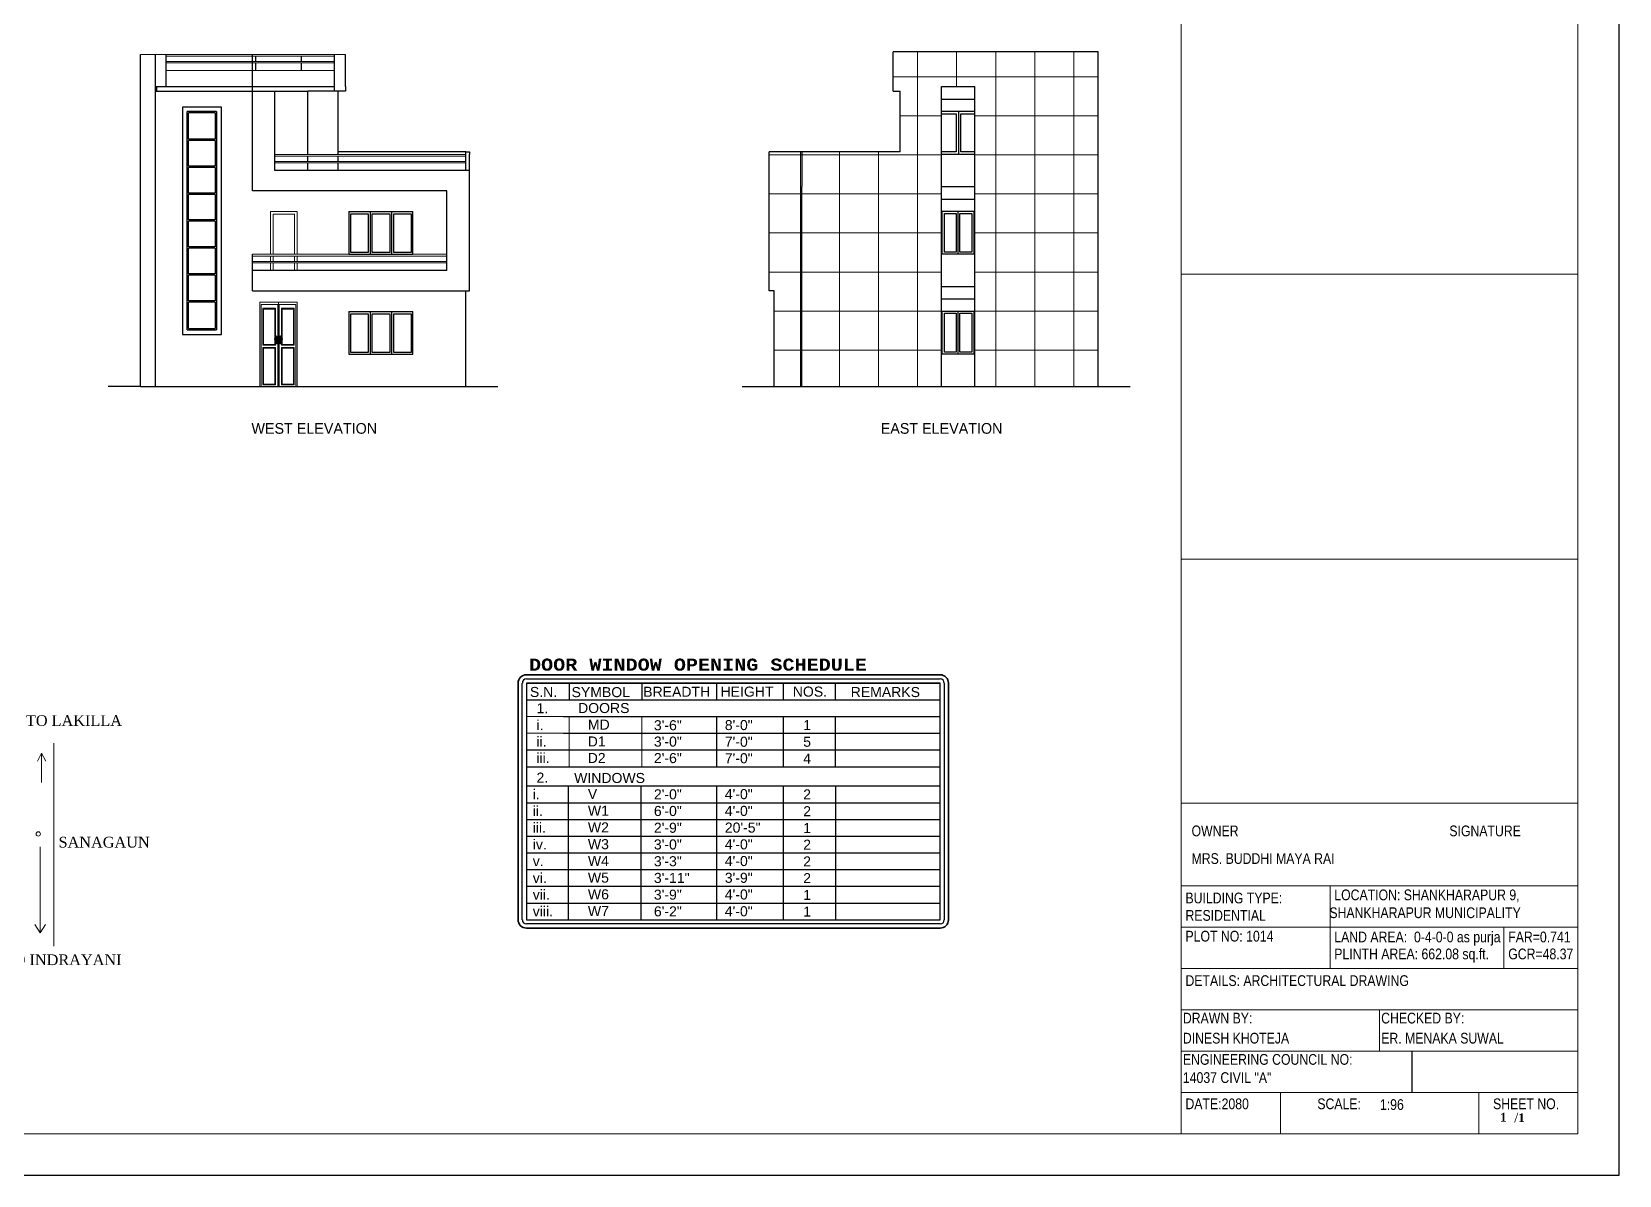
# Model space of a CAD drawing. Header units: inches. Extents: x 10143 to 20474, y -150 to 2442.
# Drawn here: x 18694 to 20474, y -150 to 1131 of the extents above; entities that cross this region are included whole.
import ezdxf
from ezdxf.enums import TextEntityAlignment as Align

# ---------------------------------------------------------------- set-up
doc = ezdxf.new("R2010")
doc.units = ezdxf.units.IN
doc.header["$LTSCALE"] = 0.5
doc.header["$MEASUREMENT"] = 0
doc.layers.add('A-Wall', color=7, linetype='Continuous')
for name, color, linetype, lineweight in [('A_hatch', 253, 'Continuous', 5), ('BOUNDARY', 210, 'Continuous', 35), ('DW TEXT', 92, 'Continuous', 15), ('ELE1', 3, 'Continuous', 9), ('ELEVATION', 85, 'Continuous', 9), ('furnitures', 45, 'Continuous', 9), ('TEXT', 220, 'Continuous', 9), ('Text 0.200', 122, 'Continuous', 20), ('Toilet', 7, 'Continuous', 25), ('win door light', 30, 'Continuous', 18)]:
    doc.layers.add(name, color=color, linetype=linetype, lineweight=lineweight)
doc.styles.add('arial', font='arial.ttf')
doc.styles.add('CEN', font='GOTHIC.TTF')
doc.styles.add('COURIER', font='courbd.ttf')
doc.styles.add('ordinary', font='ARIALN.TTF')
doc.styles.get("Standard").update_dxf_attribs({"font": 'arial.ttf'})
pattern_1 = [(90, (-7131.56, -231.916), (-43.75, 0), []), (180, (-7131.56, -231.916), (-4e-15, -43.75), [])]

msp = doc.modelspace()

# ---------------------------------------------------------------- hatches: boundary and pattern name
at = {"layer": 'A_hatch', "ltscale": 5}
h = msp.add_hatch(dxfattribs=at)
h.set_pattern_fill('ANSI37', color=11, scale=350, angle=45)
h.set_pattern_definition(pattern_1)
h.paths.add_polyline_path([(19751.4, 845.7), (19751.4, 733.7), (19889.6, 733.7), (19889.6, 845.7), (19889.6, 957.7), (19889.6, 1069.7), (19889.6, 1108.7), (19659.9, 1108.7), (19659.9, 1064.7), (19667.8, 1064.7), (19667.8, 996.7), (19557.5, 996.7), (19557.5, 957.7), (19557.5, 845.7), (19557.5, 733.7), (19713.9, 733.7), (19713.9, 845.7), (19713.9, 957.7), (19713.9, 1069.7), (19751.4, 1069.7), (19751.4, 957.7)])
h = msp.add_hatch(dxfattribs=at)
h.set_pattern_fill('ANSI37', color=11, scale=350, angle=45)
h.set_pattern_definition(pattern_1)
h.paths.add_polyline_path([(19520.8, 840.7), (19526.4, 840.7), (19526.4, 733.7), (19557.5, 733.7), (19557.5, 845.7), (19557.5, 957.7), (19557.5, 996.7), (19520.8, 996.7), (19520.8, 957.7)])

# ---------------------------------------------------------------- linework, layer by layer
at = {"color": 5}
for p, q in [((19713.9, 1042), (19751.4, 1042)), ((19733, 1042), (19733, 993.7)), ((19049.5, 929.7), (19121.5, 929.7)), ((19049.5, 929.7), (19049.5, 881.7)), ((19073.5, 929.7), (19073.5, 881.7)), ((19097.5, 929.7), (19097.5, 881.7)), ((19121.5, 881.7), (19121.5, 929.7)), ((19714.9, 930), (19750.4, 930)), ((19732.3, 930), (19732.3, 881.7)), ((19049.5, 881.7), (19121.5, 881.7)), ((19049.5, 817.7), (19121.5, 817.7)), ((19049.5, 817.7), (19049.5, 769.7)), ((19073.5, 817.7), (19073.5, 769.7)), ((19097.5, 817.7), (19097.5, 769.7)), ((19121.5, 769.7), (19121.5, 817.7)), ((19714.9, 818), (19750.4, 818)), ((19732.3, 818), (19732.3, 769.7)), ((19049.5, 769.7), (19121.5, 769.7))]:
    msp.add_line(p, q, dxfattribs=at)
for p, q in [((19244.1, 135.9), (19244.1, 401.2)), ((19248.8, 405.8), (19712.4, 405.8)), ((19712.4, 401.2), (19248.8, 401.2)), ((19248.8, 401.2), (19248.8, 135.9)), ((19248.8, 401.2), (19712.4, 401.2)), ((19248.8, 401.2), (19248.8, 135.9)), ((19296.5, 401.2), (19296.5, 382.2)), ((19378, 401.2), (19378, 382.4)), ((19461.7, 401.2), (19461.7, 382.4)), ((19536.7, 382.4), (19536.7, 401.2)), ((19595.3, 382.4), (19595.3, 401.2)), ((19712.4, 135.9), (19712.4, 401.2)), ((19712.4, 304.6), (19712.4, 401.2)), ((19717.1, 401.2), (19717.1, 135.9)), ((19248.8, 382.4), (19712.4, 382.4)), ((19290.4, 363.7), (19712.4, 363.7)), ((19461.7, 363.7), (19461.7, 307.4)), ((19536.7, 307.4), (19536.7, 363.7)), ((19595.3, 307.4), (19595.3, 363.7)), ((19290.4, 344.9), (19712.4, 344.9)), ((19248.8, 326.2), (19712.4, 326.2)), ((19248.8, 307.4), (19712.4, 307.4)), ((19248.8, 285.9), (19712.4, 285.9)), ((19248.8, 285.9), (19712.4, 285.9)), ((19295.9, 135.9), (19295.9, 285.9)), ((19377.3, 135.9), (19377.3, 285.9)), ((19462.1, 135.9), (19462.1, 285.9)), ((19536.7, 135.9), (19536.7, 285.9)), ((19595.6, 135.9), (19595.6, 285.9)), ((19248.8, 267.1), (19712.4, 267.1)), ((19248.8, 248.4), (19712.4, 248.4)), ((19248.8, 229.6), (19712.4, 229.6)), ((19248.8, 210.9), (19712.4, 210.9)), ((19248.8, 192.1), (19712.4, 192.1)), ((19248.8, 173.4), (19712.4, 173.4)), ((19248.8, 154.6), (19712.4, 154.6)), ((19248.8, 135.9), (19712.4, 135.9)), ((19248.8, 135.9), (19712.4, 135.9)), ((19248.8, 135.9), (19712.4, 135.9)), ((19248.8, 135.9), (19712.4, 135.9)), ((19248.8, 135.9), (19712.4, 135.9)), ((19712.4, 131.2), (19248.8, 131.2))]:
    msp.add_line(p, q)
for points in [[(19713.9, 1039.1), (19730.6, 1039.1), (19730.6, 996.5), (19713.9, 996.5)], [(19751.4, 996.5), (19735.8, 996.5), (19735.8, 1039.1), (19751.4, 1039.1)], [(19730.6, 993.7), (19713.9, 993.7)], [(19751.4, 993.7), (19713.9, 993.7)], [(19730.3, 881.7), (19714.9, 881.7), (19714.9, 930)], [(19750.4, 930), (19750.4, 881.7), (19714.9, 881.7)], [(19730.3, 769.7), (19714.9, 769.7), (19714.9, 818)], [(19750.4, 818), (19750.4, 769.7), (19714.9, 769.7)]]:
    msp.add_lwpolyline(points, dxfattribs=at)
for points in [[(19051.9, 927.2), (19071.4, 927.2), (19071.4, 883.8), (19051.9, 883.8)], [(19075.9, 927.2), (19095.4, 927.2), (19095.4, 883.8), (19075.9, 883.8)], [(19099.9, 927.2), (19119.4, 927.2), (19119.4, 883.8), (19099.9, 883.8)], [(19730.3, 884.1), (19717.2, 884.1), (19717.2, 927.6), (19730.3, 927.6)], [(19734.7, 884.1), (19734.7, 927.6), (19748, 927.6), (19748, 884.1)], [(19051.9, 815.2), (19071.4, 815.2), (19071.4, 771.8), (19051.9, 771.8)], [(19075.9, 815.2), (19095.4, 815.2), (19095.4, 771.8), (19075.9, 771.8)], [(19099.9, 815.2), (19119.4, 815.2), (19119.4, 771.8), (19099.9, 771.8)], [(19730.3, 772.1), (19717.2, 772.1), (19717.2, 815.6), (19730.3, 815.6)], [(19734.7, 772.1), (19734.7, 815.6), (19748, 815.6), (19748, 772.1)]]:
    msp.add_lwpolyline(points, close=True, dxfattribs=at)
for centre, start, end in [((19248.8, 401.2), 90, 180), ((19712.4, 401.2), 0, 90), ((19248.8, 135.9), 180, 270), ((19712.4, 135.9), 270, 0)]:
    msp.add_arc(centre, 4.69, start, end)
at = {"layer": 'A-Wall', "ltscale": 50}
msp.add_line((20241.4, -11.5), (20241.4, -57.8), dxfattribs=at)
at = {"layer": 'A_hatch', "color": 11, "ltscale": 5}
for p, q in [((18816, 1105.7), (19045.7, 1105.7)), ((18845, 1103.7), (19033.7, 1103.7)), ((18845, 1097.7), (19033.7, 1097.7)), ((18845, 1096.2), (19033.7, 1096.2)), ((19033.7, 1087.7), (18845, 1087.7)), ((18966.7, 993.7), (19180.8, 993.7)), ((18966.7, 991.7), (19180.8, 991.7)), ((18966.7, 985.7), (19180.8, 985.7)), ((18966.7, 984.2), (19180.8, 984.2)), ((18941.7, 881.7), (19159.6, 881.7)), ((18941.7, 879.7), (19159.6, 879.7)), ((18941.7, 873.7), (19159.6, 873.7)), ((18941.7, 872.2), (19159.6, 872.2))]:
    msp.add_line(p, q, dxfattribs=at)
at = {"layer": 'BOUNDARY'}
for p, q in [((19248.8, 410.5), (19712.4, 410.5)), ((19239.4, 135.9), (19239.4, 401.2)), ((19721.8, 401.2), (19721.8, 135.9)), ((19712.4, 126.5), (19248.8, 126.5))]:
    msp.add_line(p, q, dxfattribs=at)
for centre, start, end in [((19248.8, 401.2), 90, 180), ((19712.4, 401.2), 0, 90), ((19248.8, 135.9), 179.9982, 270), ((19712.4, 135.9), 270, 0.0018)]:
    msp.add_arc(centre, 9.37, start, end, dxfattribs=at)
at = {"layer": 'Defpoints'}
msp.add_lwpolyline([(20473.8, 2097.5), (17296.2, 2097.5), (17296.2, -150.4), (20473.8, -150.4)], close=True, dxfattribs=at)
at = {"layer": 'ELE1'}
for p, q in [((19982.8, -104.1), (19982.8, 2051.2)), ((20427.4, 859.6), (19982.8, 859.6)), ((20427.4, 539.9), (19982.8, 539.9))]:
    msp.add_line(p, q, dxfattribs=at)
msp.add_lwpolyline([(17342.5, 2051.2), (20427.4, 2051.2), (20427.4, -104.1), (17342.5, -104.1)], close=True, dxfattribs=at)
at = {"layer": 'ELEVATION'}
for p, q in [((18705.1, 322.6), (18700.5, 313.8)), ((18705.1, 289.8), (18705.1, 322.6)), ((18705.1, 322.6), (18709.8, 313.8)), ((18719, 333.8), (18719, 106.4)), ((18703.6, 217.8), (18703.6, 121.4)), ((18703.6, 121.4), (18697.7, 130.6)), ((18703.6, 121.4), (18709.5, 130.6))]:
    msp.add_line(p, q, dxfattribs=at)
msp.add_circle((18701.5, 232.1), 2.47, dxfattribs=at)
at = {"layer": 'furnitures'}
for p, q in [((18949.7, 828.2), (18991.7, 828.2)), ((18949.7, 828.2), (18991.7, 828.2)), ((18949.7, 733.7), (18949.7, 828.2)), ((18949.7, 828.2), (18991.7, 828.2)), ((18951.4, 733.7), (18951.4, 825.4)), ((18969.9, 825.4), (18951.4, 825.4)), ((18953.2, 821.2), (18953.2, 779.8)), ((18953.3, 821.2), (18967.5, 821.2)), ((18954.1, 820.3), (18954.1, 780.7)), ((18954.2, 820.3), (18966.7, 820.3)), ((18966.6, 820.3), (18966.6, 787.1)), ((18967.5, 821.2), (18967.5, 787.2)), ((18969.9, 825.4), (18969.9, 733.7)), ((18970.7, 828.2), (18970.7, 733.7)), ((18971.5, 825.4), (18971.5, 733.7)), ((18971.5, 825.4), (18990.1, 825.4)), ((18974, 821.2), (18974, 787.2)), ((18974, 821.2), (18988.2, 821.2)), ((18974.9, 820.3), (18974.9, 787.1)), ((18974.9, 820.3), (18987.4, 820.3)), ((18987.4, 820.3), (18987.4, 780.7)), ((18988.2, 821.2), (18988.2, 779.8)), ((18990.1, 733.7), (18990.1, 825.4)), ((18991.7, 733.7), (18991.7, 828.2)), ((18966.3, 787), (18966.3, 786.9)), ((18966.4, 787), (18966.3, 787)), ((18966.3, 786.9), (18966.3, 786.9)), ((18966.3, 786.9), (18966.3, 786.9)), ((18966.3, 786.9), (18966.3, 786.9)), ((18966.3, 786.9), (18966.3, 786.9)), ((18966.3, 786.8), (18966.3, 786.9)), ((18966.3, 786.9), (18966.3, 786.8)), ((18966.3, 786.8), (18966.3, 786.9)), ((18966.3, 786.9), (18966.3, 786.9)), ((18966.3, 786.8), (18966.3, 786.9)), ((18966.3, 786.8), (18966.3, 786.8)), ((18966.3, 786.8), (18966.3, 786.8)), ((18966.3, 786.8), (18966.3, 786.8)), ((18966.3, 786.8), (18966.3, 786.7)), ((18966.3, 786.8), (18966.3, 786.8)), ((18966.3, 786.8), (18966.3, 786.8)), ((18966.3, 786.8), (18966.3, 786.8)), ((18966.3, 786.7), (18966.3, 786.8)), ((18966.3, 786.7), (18966.3, 786.7)), ((18966.3, 786.7), (18966.3, 786.6)), ((18966.3, 786.6), (18966.3, 786.7)), ((18966.3, 786.6), (18966.3, 786.5)), ((18966.3, 786.6), (18966.3, 786.5)), ((18966.3, 786.6), (18966.4, 786.6)), ((18966.3, 786.5), (18966.3, 786.5)), ((18966.3, 786.5), (18966.3, 786.4)), ((18966.3, 786.5), (18966.4, 786.5)), ((18966.3, 786.4), (18966.3, 786.5)), ((18966.3, 786.4), (18966.3, 786.4)), ((18966.3, 786.4), (18966.3, 786.4)), ((18966.3, 786.4), (18966.3, 786.4)), ((18966.3, 786.3), (18966.3, 786.4)), ((18966.3, 786.3), (18966.3, 786.4)), ((18966.3, 786.3), (18966.4, 786.2)), ((18966.3, 786.3), (18966.3, 786.2)), ((18966.3, 786.2), (18966.3, 786.3)), ((18966.3, 786.3), (18966.3, 786.3)), ((18966.4, 786.2), (18966.3, 786.2)), ((18966.4, 787), (18966.6, 787.2)), ((18966.4, 786.6), (18966.4, 786.5)), ((18966.6, 786.5), (18966.4, 786.5)), ((18966.4, 786.5), (18966.4, 786.4)), ((18966.6, 786.4), (18966.4, 786.4)), ((18966.6, 786.2), (18966.4, 786.2)), ((18966.4, 786.2), (18966.4, 786.2)), ((18966.4, 786.2), (18966.4, 786.2)), ((18966.6, 786.2), (18966.4, 786.2)), ((18966.4, 786.2), (18966.4, 786.2)), ((18966.9, 787.2), (18966.6, 787.2)), ((18966.6, 786.4), (18966.6, 786.5)), ((18966.9, 786.3), (18966.6, 786.2)), ((18966.6, 786.2), (18966.6, 786.2)), ((18966.6, 786.2), (18966.6, 780.7)), ((18967.4, 787.2), (18966.9, 787.2)), ((18967.4, 786.5), (18966.9, 786.3)), ((18966.9, 786.3), (18966.9, 786.3)), ((18967.5, 787.2), (18967.4, 787.2)), ((18967.5, 786.5), (18967.4, 786.5)), ((18968, 787.3), (18967.5, 787.2)), ((18967.5, 787.2), (18967.5, 787.2)), ((18968, 786.7), (18967.5, 786.5)), ((18967.5, 786.5), (18967.5, 786.5)), ((18967.5, 786.5), (18967.5, 779.8)), ((18968, 789.5), (18968.1, 789.8)), ((18968, 789.5), (18968, 787.3)), ((18968, 787.3), (18968, 787.2)), ((18968.1, 787.3), (18968, 787.3)), ((18968, 787.3), (18968, 787.3)), ((18968, 787.1), (18968, 787.1)), ((18968, 786.7), (18968, 786.7)), ((18968, 786.7), (18968, 782)), ((18968.1, 786.7), (18968, 786.7)), ((18968, 786.7), (18968, 786.7)), ((18968.1, 789.8), (18968.2, 790.1)), ((18968.1, 787.3), (18968.2, 787.3)), ((18968.2, 786.7), (18968.1, 786.7)), ((18968.2, 790.1), (18968.4, 790.2)), ((18968.2, 787.3), (18968.3, 787.3)), ((18968.2, 787.3), (18968.2, 787.3)), ((18968.3, 786.7), (18968.2, 786.7)), ((18968.2, 786.7), (18968.2, 786.7)), ((18968.3, 787.3), (18968.4, 787.3)), ((18968.4, 786.7), (18968.3, 786.7)), ((18968.3, 784.9), (18968.4, 785)), ((18968.3, 784.8), (18968.3, 784.9)), ((18968.3, 784.6), (18968.3, 784.8)), ((18968.3, 784.6), (18968.3, 784.6)), ((18968.4, 784.6), (18968.3, 784.6)), ((18968.3, 783.8), (18968.3, 783.9)), ((18968.3, 783.9), (18968.4, 783.9)), ((18968.3, 783.8), (18968.3, 783.8)), ((18968.3, 783.7), (18968.3, 783.8)), ((18968.3, 783.7), (18968.3, 783.5)), ((18968.3, 783.7), (18968.3, 783.7)), ((18968.3, 783.5), (18968.3, 783.4)), ((18968.3, 783.4), (18968.4, 783.4)), ((18968.4, 790.2), (18968.5, 790.2)), ((18968.4, 789.7), (18968.5, 789.7)), ((18968.4, 789.6), (18968.4, 789.7)), ((18968.4, 789.7), (18968.4, 789.6)), ((18968.5, 789.7), (18968.4, 789.7)), ((18968.4, 789.5), (18968.4, 789.6)), ((18968.4, 789.6), (18968.4, 789.5)), ((18968.4, 789.4), (18968.4, 789.5)), ((18968.4, 789.5), (18968.4, 789.4)), ((18968.4, 789.4), (18968.4, 789.4)), ((18968.5, 789.4), (18968.4, 789.4)), ((18968.4, 789.4), (18968.5, 789.4)), ((18968.4, 789.4), (18968.4, 789.4)), ((18968.4, 787.3), (18968.4, 787.2)), ((18968.4, 787.3), (18968.4, 787.3)), ((18968.4, 787.2), (18968.5, 787.2)), ((18968.4, 787.2), (18968.5, 787.2)), ((18968.4, 787.1), (18968.4, 787.1)), ((18968.4, 787.1), (18968.4, 787.1)), ((18968.4, 787), (18968.4, 787.1)), ((18968.4, 786.9), (18968.4, 787)), ((18968.4, 787), (18968.4, 787)), ((18968.4, 786.8), (18968.4, 786.9)), ((18968.4, 786.9), (18968.4, 786.9)), ((18968.4, 786.8), (18968.4, 786.8)), ((18968.5, 786.8), (18968.4, 786.8)), ((18968.4, 786.7), (18968.4, 786.7)), ((18968.4, 786.7), (18968.4, 786.7)), ((18968.5, 786.7), (18968.4, 786.7)), ((18968.4, 785), (18968.5, 785)), ((18968.4, 784.5), (18968.4, 784.6)), ((18968.4, 784.4), (18968.4, 784.5)), ((18968.4, 784.5), (18968.4, 784.5)), ((18968.4, 784.5), (18968.4, 784.5)), ((18968.4, 784.5), (18968.4, 784.5)), ((18968.4, 784.5), (18968.4, 784.5)), ((18968.4, 784.5), (18968.4, 784.5)), ((18968.4, 784.3), (18968.4, 784.4)), ((18968.4, 784.2), (18968.4, 784.3)), ((18968.4, 784.1), (18968.4, 784.2)), ((18968.4, 784.1), (18968.4, 784.1)), ((18968.4, 784), (18968.4, 784.1)), ((18968.4, 783.9), (18968.4, 784)), ((18968.4, 783.4), (18968.5, 783.4)), ((18968.5, 790.2), (18968.7, 790.1)), ((18968.5, 789.7), (18968.5, 789.6)), ((18968.5, 789.6), (18968.5, 789.7)), ((18968.5, 789.6), (18968.5, 789.5)), ((18968.5, 789.5), (18968.5, 789.6)), ((18968.5, 789.5), (18968.5, 789.4)), ((18968.5, 789.4), (18968.5, 789.5)), ((18968.5, 789.4), (18968.5, 789.4)), ((18968.5, 789.4), (18968.5, 789.4)), ((18968.5, 787.2), (18968.5, 787.2)), ((18968.5, 787.2), (18968.5, 787.2)), ((18968.6, 787.2), (18968.5, 787.2)), ((18968.5, 787.2), (18968.6, 787.2)), ((18968.5, 787.2), (18968.5, 787.2)), ((18968.5, 787.2), (18968.5, 787.2)), ((18968.5, 786.8), (18968.5, 786.8)), ((18968.5, 786.8), (18968.5, 786.8)), ((18968.5, 786.7), (18968.6, 786.8)), ((18968.6, 786.8), (18968.5, 786.8)), ((18968.5, 786.7), (18968.5, 786.7)), ((18968.5, 786.7), (18968.5, 786.7)), ((18968.5, 785), (18968.6, 784.9)), ((18968.5, 784.5), (18968.6, 784.6)), ((18968.5, 784.5), (18968.5, 784.5)), ((18968.5, 784.5), (18968.5, 784.5)), ((18968.5, 784.5), (18968.5, 784.5)), ((18968.5, 784.4), (18968.5, 784.5)), ((18968.5, 784.5), (18968.5, 784.5)), ((18968.5, 784.5), (18968.5, 784.5)), ((18968.5, 784.3), (18968.5, 784.4)), ((18968.5, 784.2), (18968.5, 784.3)), ((18968.5, 784.1), (18968.5, 784.2)), ((18968.5, 784), (18968.5, 784.1)), ((18968.5, 784.1), (18968.5, 784.1)), ((18968.5, 783.9), (18968.5, 784)), ((18968.6, 783.9), (18968.5, 783.9)), ((18968.5, 783.4), (18968.6, 783.4)), ((18968.6, 787.2), (18968.6, 787.2)), ((18968.6, 787.2), (18968.6, 787.2)), ((18968.6, 787.1), (18968.6, 787.2)), ((18968.6, 787.2), (18968.6, 787.2)), ((18968.6, 787), (18968.6, 787.1)), ((18968.6, 787.1), (18968.6, 787.1)), ((18968.6, 787.1), (18968.6, 787)), ((18968.6, 787.1), (18968.6, 787.1)), ((18968.6, 786.9), (18968.6, 787)), ((18968.6, 787), (18968.6, 786.9)), ((18968.6, 787), (18968.6, 787)), ((18968.6, 786.9), (18968.6, 786.9)), ((18968.6, 786.9), (18968.6, 786.9)), ((18968.6, 786.9), (18968.6, 786.8)), ((18968.6, 786.8), (18968.6, 786.9)), ((18968.6, 786.8), (18968.6, 786.8)), ((18968.6, 786.8), (18968.6, 786.8)), ((18968.6, 786.8), (18968.6, 786.8)), ((18968.6, 784.9), (18968.6, 784.8)), ((18968.6, 784.8), (18968.6, 784.6)), ((18968.6, 784.6), (18968.6, 784.6)), ((18968.6, 784.6), (18968.6, 784.6)), ((18968.6, 783.8), (18968.6, 783.9)), ((18968.6, 783.7), (18968.6, 783.8)), ((18968.6, 783.8), (18968.6, 783.8)), ((18968.6, 783.7), (18968.6, 783.7)), ((18968.6, 783.5), (18968.6, 783.7)), ((18968.6, 783.4), (18968.6, 783.5)), ((18968.7, 790.1), (18968.8, 789.8)), ((18968.8, 789.8), (18968.9, 789.5)), ((18968.9, 782), (18968.9, 789.5)), ((18972.7, 790.1), (18972.6, 789.8)), ((18972.6, 789.8), (18972.6, 789.5)), ((18972.6, 782), (18972.6, 789.5)), ((18972.9, 790.2), (18972.7, 790.1)), ((18972.8, 787.1), (18972.9, 787.2)), ((18972.8, 787), (18972.8, 787.1)), ((18972.8, 787.1), (18972.8, 787.1)), ((18972.9, 787.1), (18972.8, 787)), ((18972.8, 786.9), (18972.8, 787)), ((18972.8, 787), (18972.8, 786.9)), ((18972.8, 787), (18972.8, 787)), ((18972.8, 786.9), (18972.8, 786.9)), ((18972.8, 786.9), (18972.8, 786.9)), ((18972.9, 786.8), (18972.8, 786.9)), ((18972.8, 783.7), (18972.9, 783.8)), ((18972.8, 783.7), (18972.8, 783.7)), ((18972.8, 783.5), (18972.8, 783.7)), ((18972.9, 783.4), (18972.8, 783.5)), ((18973.1, 790.2), (18972.9, 790.2)), ((18973, 789.7), (18972.9, 789.6)), ((18972.9, 789.6), (18973, 789.7)), ((18972.9, 789.6), (18972.9, 789.5)), ((18972.9, 789.5), (18972.9, 789.6)), ((18972.9, 789.5), (18972.9, 789.4)), ((18972.9, 789.4), (18972.9, 789.5)), ((18972.9, 789.4), (18973, 789.4)), ((18973, 789.4), (18972.9, 789.4)), ((18972.9, 787.2), (18973, 787.2)), ((18972.9, 787.2), (18972.9, 787.2)), ((18972.9, 787.2), (18972.9, 787.2)), ((18972.9, 787.2), (18972.9, 787.2)), ((18972.9, 787.2), (18972.9, 787.2)), ((18973, 787.2), (18972.9, 787.2)), ((18972.9, 787.2), (18972.9, 787.2)), ((18972.9, 787.1), (18972.9, 787.1)), ((18972.9, 786.9), (18972.9, 786.8)), ((18972.9, 786.8), (18972.9, 786.8)), ((18972.9, 786.8), (18973, 786.8)), ((18972.9, 786.7), (18972.9, 786.8)), ((18972.9, 786.8), (18972.9, 786.8)), ((18972.9, 786.8), (18972.9, 786.8)), ((18972.9, 786.8), (18972.9, 786.8)), ((18973, 786.7), (18972.9, 786.7)), ((18973, 785), (18972.9, 784.9)), ((18972.9, 784.9), (18972.9, 784.8)), ((18972.9, 784.8), (18972.9, 784.6)), ((18972.9, 784.5), (18972.9, 784.6)), ((18972.9, 784.6), (18972.9, 784.6)), ((18972.9, 784.6), (18972.9, 784.6)), ((18972.9, 784.5), (18972.9, 784.5)), ((18972.9, 784.5), (18972.9, 784.5)), ((18972.9, 784.5), (18972.9, 784.5)), ((18972.9, 784.4), (18972.9, 784.5)), ((18972.9, 784.5), (18972.9, 784.5)), ((18972.9, 784.5), (18972.9, 784.5)), ((18972.9, 784.3), (18972.9, 784.4)), ((18972.9, 784.2), (18972.9, 784.3)), ((18972.9, 784.1), (18972.9, 784.2)), ((18972.9, 784), (18972.9, 784.1)), ((18972.9, 784.1), (18972.9, 784.1)), ((18972.9, 783.9), (18972.9, 784)), ((18972.9, 783.9), (18972.9, 783.9)), ((18972.9, 783.8), (18972.9, 783.9)), ((18972.9, 783.8), (18972.9, 783.8)), ((18973, 783.4), (18972.9, 783.4)), ((18973, 789.7), (18973, 789.7)), ((18973.1, 789.6), (18973, 789.7)), ((18973, 789.7), (18973.1, 789.6)), ((18973, 789.7), (18973, 789.7)), ((18973.1, 789.4), (18973, 789.4)), ((18973, 789.4), (18973, 789.4)), ((18973, 789.4), (18973.1, 789.4)), ((18973, 789.4), (18973, 789.4)), ((18973, 787.3), (18973, 787.2)), ((18973.1, 787.3), (18973, 787.3)), ((18973, 787.2), (18973, 787.2)), ((18973, 787.2), (18973, 787.2)), ((18973, 787.2), (18973, 787.2)), ((18973, 787.2), (18973, 787.2)), ((18973.1, 787.1), (18973, 787.1)), ((18973, 786.8), (18973.1, 786.8)), ((18973, 786.8), (18973, 786.8)), ((18973, 786.8), (18973, 786.8)), ((18973, 786.7), (18973, 786.7)), ((18973, 786.7), (18973, 786.7)), ((18973, 786.7), (18973.1, 786.7)), ((18973, 786.7), (18973, 786.7)), ((18973.1, 784.9), (18973, 785)), ((18973, 785), (18973, 785)), ((18973.1, 783.4), (18973, 783.4)), ((18973, 783.4), (18973, 783.4)), ((18973.3, 790.1), (18973.1, 790.2)), ((18973.1, 789.5), (18973.1, 789.6)), ((18973.1, 789.6), (18973.1, 789.5)), ((18973.1, 789.5), (18973.1, 789.4)), ((18973.1, 789.4), (18973.1, 789.5)), ((18973.2, 787.3), (18973.1, 787.3)), ((18973.1, 787.1), (18973.1, 787.1)), ((18973.1, 787), (18973.1, 787.1)), ((18973.1, 786.9), (18973.1, 787)), ((18973.1, 787), (18973.1, 787)), ((18973.1, 786.8), (18973.1, 786.9)), ((18973.1, 786.9), (18973.1, 786.9)), ((18973.1, 786.7), (18973.2, 786.7)), ((18973.1, 784.8), (18973.1, 784.9)), ((18973.1, 784.6), (18973.1, 784.8)), ((18973.1, 784.5), (18973.1, 784.6)), ((18973.1, 784.6), (18973.1, 784.6)), ((18973.1, 784.6), (18973.1, 784.6)), ((18973.1, 784.4), (18973.1, 784.5)), ((18973.1, 784.5), (18973.1, 784.5)), ((18973.1, 784.5), (18973.1, 784.5)), ((18973.1, 784.5), (18973.1, 784.5)), ((18973.1, 784.5), (18973.1, 784.5)), ((18973.1, 784.5), (18973.1, 784.5)), ((18973.1, 784.3), (18973.1, 784.4)), ((18973.1, 784.2), (18973.1, 784.3)), ((18973.1, 784.1), (18973.1, 784.2)), ((18973.1, 784.1), (18973.1, 784.1)), ((18973.1, 784), (18973.1, 784.1)), ((18973.1, 783.9), (18973.1, 784)), ((18973.1, 783.8), (18973.1, 783.9)), ((18973.1, 783.9), (18973.1, 783.9)), ((18973.1, 783.8), (18973.1, 783.8)), ((18973.1, 783.7), (18973.1, 783.8)), ((18973.1, 783.7), (18973.2, 783.7)), ((18973.2, 783.5), (18973.1, 783.4)), ((18973.2, 787.3), (18973.2, 787.3)), ((18973.3, 787.3), (18973.2, 787.3)), ((18973.2, 786.7), (18973.2, 786.7)), ((18973.2, 786.7), (18973.3, 786.7)), ((18973.2, 783.7), (18973.2, 783.5)), ((18973.4, 789.8), (18973.3, 790.1)), ((18973.4, 787.3), (18973.3, 787.3)), ((18973.3, 786.7), (18973.4, 786.7)), ((18973.4, 789.5), (18973.4, 789.8)), ((18973.4, 789.5), (18973.4, 787.3)), ((18973.4, 787.3), (18973.4, 787.2)), ((18973.4, 787.3), (18973.4, 787.3)), ((18973.4, 787.3), (18973.4, 787.3)), ((18973.4, 787.3), (18974, 787.2)), ((18973.4, 787.1), (18973.4, 787.1)), ((18973.4, 786.7), (18973.4, 786.7)), ((18973.4, 786.7), (18973.4, 782)), ((18973.4, 786.7), (18974, 786.5)), ((18973.4, 786.7), (18973.4, 786.7)), ((18973.4, 786.7), (18973.4, 786.7)), ((18974, 787.2), (18974, 787.2)), ((18974, 787.2), (18974.6, 787.2)), ((18974, 787.2), (18974, 787.2)), ((18974, 786.5), (18974, 786.5)), ((18974, 786.5), (18974.6, 786.3)), ((18974, 786.5), (18974, 786.5)), ((18974, 786.5), (18974, 779.8)), ((18974.6, 787.2), (18974.8, 787.2)), ((18974.6, 786.3), (18974.6, 786.3)), ((18974.6, 786.3), (18974.8, 786.2)), ((18975.1, 787), (18974.8, 787.2)), ((18974.8, 786.4), (18974.8, 786.5)), ((18974.8, 786.5), (18975.1, 786.5)), ((18974.8, 786.4), (18975.1, 786.4)), ((18974.9, 786.2), (18974.8, 786.2)), ((18974.8, 786.2), (18975.1, 786.2)), ((18974.9, 786.2), (18975.1, 786.2)), ((18974.9, 786.2), (18974.9, 780.7)), ((18975.1, 787), (18975.2, 786.9)), ((18975.1, 787), (18975.1, 787)), ((18975.1, 786.6), (18975.1, 786.5)), ((18975.1, 786.6), (18975.1, 786.5)), ((18975.1, 786.6), (18975.1, 786.6)), ((18975.1, 786.5), (18975.1, 786.4)), ((18975.1, 786.5), (18975.1, 786.5)), ((18975.1, 786.3), (18975.1, 786.2)), ((18975.1, 786.3), (18975.1, 786.2)), ((18975.1, 786.2), (18975.2, 786.3)), ((18975.1, 786.2), (18975.1, 786.2)), ((18975.1, 786.2), (18975.1, 786.2)), ((18975.1, 786.2), (18975.1, 786.2)), ((18975.1, 786.2), (18975.1, 786.2)), ((18975.2, 786.9), (18975.2, 786.9)), ((18975.2, 786.9), (18975.2, 786.9)), ((18975.2, 786.9), (18975.2, 786.9)), ((18975.2, 786.9), (18975.2, 786.9)), ((18975.2, 786.8), (18975.2, 786.9)), ((18975.2, 786.9), (18975.2, 786.8)), ((18975.2, 786.8), (18975.2, 786.9)), ((18975.2, 786.9), (18975.2, 786.9)), ((18975.2, 786.8), (18975.2, 786.9)), ((18975.2, 786.8), (18975.2, 786.8)), ((18975.2, 786.8), (18975.2, 786.8)), ((18975.2, 786.8), (18975.2, 786.8)), ((18975.2, 786.8), (18975.2, 786.7)), ((18975.2, 786.8), (18975.2, 786.8)), ((18975.2, 786.8), (18975.2, 786.8)), ((18975.2, 786.8), (18975.2, 786.8)), ((18975.2, 786.7), (18975.2, 786.8)), ((18975.2, 786.7), (18975.2, 786.7)), ((18975.2, 786.7), (18975.2, 786.6)), ((18975.2, 786.6), (18975.2, 786.7)), ((18975.2, 786.6), (18975.2, 786.5)), ((18975.2, 786.5), (18975.2, 786.5)), ((18975.2, 786.5), (18975.2, 786.4)), ((18975.2, 786.4), (18975.2, 786.5)), ((18975.2, 786.4), (18975.2, 786.4)), ((18975.2, 786.4), (18975.2, 786.4)), ((18975.2, 786.4), (18975.2, 786.4)), ((18975.2, 786.3), (18975.2, 786.4)), ((18975.2, 786.3), (18975.2, 786.4)), ((18975.2, 786.3), (18975.2, 786.3)), ((18967.5, 779.8), (18953.2, 779.8)), ((18967.5, 777.3), (18953.2, 777.3)), ((18953.2, 735.3), (18953.2, 777.3)), ((18966.6, 780.7), (18954.1, 780.7)), ((18966.6, 776.4), (18954.1, 776.4)), ((18954.1, 736.2), (18954.1, 776.4)), ((18966.6, 776.4), (18966.6, 736.2)), ((18967.5, 777.3), (18967.5, 735.3)), ((18968, 782), (18968.1, 781.7)), ((18968.1, 781.7), (18968.2, 781.5)), ((18968.2, 781.5), (18968.4, 781.3)), ((18968.4, 782.2), (18968.5, 782.2)), ((18968.4, 782.1), (18968.4, 782.2)), ((18968.4, 782.2), (18968.4, 782.1)), ((18968.5, 782.2), (18968.4, 782.2)), ((18968.4, 782), (18968.4, 782.1)), ((18968.4, 782.1), (18968.4, 782)), ((18968.4, 781.9), (18968.4, 782)), ((18968.4, 782), (18968.4, 781.9)), ((18968.4, 781.9), (18968.4, 781.9)), ((18968.5, 781.9), (18968.4, 781.9)), ((18968.4, 781.9), (18968.5, 781.9)), ((18968.4, 781.9), (18968.4, 781.9)), ((18968.4, 781.3), (18968.5, 781.3)), ((18968.5, 782.2), (18968.5, 782.1)), ((18968.5, 782.1), (18968.5, 782.2)), ((18968.5, 782.1), (18968.5, 782)), ((18968.5, 782), (18968.5, 782.1)), ((18968.5, 782), (18968.5, 781.9)), ((18968.5, 781.9), (18968.5, 782)), ((18968.5, 781.9), (18968.5, 781.9)), ((18968.5, 781.9), (18968.5, 781.9)), ((18968.5, 781.3), (18968.7, 781.5)), ((18968.7, 781.5), (18968.8, 781.7)), ((18968.8, 781.7), (18968.9, 782)), ((18972.6, 781.7), (18972.6, 782)), ((18972.7, 781.5), (18972.6, 781.7)), ((18972.9, 781.3), (18972.7, 781.5)), ((18973, 782.2), (18972.9, 782.1)), ((18972.9, 782.1), (18973, 782.2)), ((18972.9, 782.1), (18972.9, 782)), ((18972.9, 782), (18972.9, 782.1)), ((18972.9, 782), (18972.9, 781.9)), ((18972.9, 781.9), (18972.9, 782)), ((18972.9, 781.9), (18973, 781.9)), ((18973, 781.9), (18972.9, 781.9)), ((18973.1, 781.3), (18972.9, 781.3)), ((18973, 782.2), (18973, 782.2)), ((18973.1, 782.1), (18973, 782.2)), ((18973, 782.2), (18973.1, 782.1)), ((18973, 782.2), (18973, 782.2)), ((18973.1, 781.9), (18973, 781.9)), ((18973, 781.9), (18973, 781.9)), ((18973, 781.9), (18973.1, 781.9)), ((18973, 781.9), (18973, 781.9)), ((18973.1, 782), (18973.1, 782.1)), ((18973.1, 782.1), (18973.1, 782)), ((18973.1, 782), (18973.1, 781.9)), ((18973.1, 781.9), (18973.1, 782)), ((18973.3, 781.5), (18973.1, 781.3)), ((18973.4, 781.7), (18973.3, 781.5)), ((18973.4, 782), (18973.4, 781.7)), ((18974, 779.8), (18988.2, 779.8)), ((18988.2, 779.8), (18974, 779.8)), ((18974, 777.3), (18974, 735.4)), ((18974, 777.3), (18988.2, 777.3)), ((18987.4, 780.7), (18974.9, 780.7)), ((18974.9, 776.4), (18974.9, 736.3)), ((18974.9, 776.4), (18987.4, 776.4)), ((18987.4, 736.3), (18987.4, 776.4)), ((18988.2, 735.4), (18988.2, 777.3)), ((18949.7, 733.7), (18949.7, 739.9)), ((18949.7, 733.7), (18991.7, 733.7)), ((18967.5, 735.3), (18953.2, 735.3)), ((18966.6, 736.2), (18954.1, 736.2)), ((18974, 735.4), (18988.2, 735.4)), ((18974.9, 736.3), (18987.4, 736.3))]:
    msp.add_line(p, q, dxfattribs=at)
at = {"layer": 'TEXT'}
for p, q in [((19248.8, 363.7), (19290.4, 363.7)), ((19296.5, 363.7), (19296.5, 307.4)), ((19378, 363.7), (19378, 307.4)), ((19248.8, 344.9), (19290.4, 344.9)), ((19248.8, 326.2), (19290.4, 326.2)), ((19982.8, 266.4), (20427.4, 266.4)), ((19982.8, 173.8), (20427.4, 173.8)), ((20149.6, 173.8), (20149.6, 81.2)), ((19982.8, 127.5), (20427.4, 127.5)), ((20344.5, 127.5), (20344.5, 81.1)), ((19982.8, 81.2), (20427.4, 81.2)), ((19982.8, 34.8), (20427.4, 34.8)), ((20205.1, 34.8), (20205.1, -11.5)), ((19982.8, -11.5), (20427.4, -11.5)), ((19982.8, -57.8), (20427.4, -57.8)), ((20093.9, -104.1), (20093.9, -57.8)), ((20316.3, -104.1), (20316.3, -57.8))]:
    msp.add_line(p, q, dxfattribs=at)
at = {"layer": 'Toilet'}
for p, q in [((18816, 1069.7), (18816, 1105.7)), ((18833, 1064.7), (18833, 1105.7)), ((18845, 1069.7), (18845, 1105.7)), ((18941.7, 1064.7), (18941.7, 1105.7)), ((18945.2, 1097.7), (18945.2, 1103.7)), ((18996.7, 1097.7), (18996.7, 1103.7)), ((19033.7, 1064.7), (19033.7, 1105.7)), ((19045.7, 1069.7), (19045.7, 1105.7)), ((19889.6, 1108.7), (19659.9, 1108.7)), ((19659.9, 1064.7), (19659.9, 1108.7)), ((19889.6, 1069.7), (19889.6, 1108.7)), ((18945.2, 1087.7), (18945.2, 1096.2)), ((18996.7, 1087.7), (18996.7, 1096.2)), ((18816, 957.7), (18816, 1069.7)), ((18833, 1069.7), (19003.7, 1069.7)), ((18834.5, 1064.7), (18834.5, 1069.7)), ((19003.7, 1069.7), (19033.7, 1069.7)), ((19045.7, 1069.7), (19045.7, 1064.7)), ((19713.9, 1069.7), (19751.4, 1069.7)), ((19713.9, 957.7), (19713.9, 1069.7)), ((19751.4, 957.7), (19751.4, 1069.7)), ((19889.6, 957.7), (19889.6, 1069.7)), ((18833, 1064.7), (19003.7, 1064.7)), ((18833, 957.7), (18833, 1064.7)), ((18941.7, 952.7), (18941.7, 1064.7)), ((18966.7, 975.7), (18966.7, 1064.7)), ((19003.7, 993.7), (19003.7, 1064.7)), ((19033.7, 1064.7), (19003.7, 1064.7)), ((19045.7, 1064.7), (19033.7, 1064.7)), ((19037.7, 993.7), (19037.7, 1064.7)), ((19659.9, 1064.7), (19667.8, 1064.7)), ((19667.8, 996.7), (19667.8, 1064.7)), ((19713.9, 1055.7), (19751.4, 1055.7)), ((18906.7, 1046.7), (18863, 1046.7)), ((18863, 1046.7), (18863, 791.7)), ((18901.2, 1041.7), (18868.5, 1041.7)), ((18868.5, 797.2), (18868.5, 1041.7)), ((18899.7, 1040.2), (18870, 1040.2)), ((18870, 1010.7), (18870, 1040.2)), ((18899.7, 1040.2), (18899.7, 1010.7)), ((18901.2, 1041.7), (18901.2, 797.2)), ((18906.7, 791.7), (18906.7, 1046.7)), ((18899.7, 1010.7), (18870, 1010.7)), ((18870, 980.6), (18870, 1009.2)), ((18899.7, 1009.2), (18870, 1009.2)), ((18899.7, 1009.2), (18899.7, 980.6)), ((19180.8, 996.7), (19037.7, 996.7)), ((19180.8, 993.7), (19180.8, 996.7)), ((19180.8, 996.7), (19184.8, 996.7)), ((19184.8, 996.7), (19184.8, 993.7)), ((19667.8, 996.7), (19520.8, 996.7)), ((19520.8, 957.7), (19520.8, 996.7)), ((19557.5, 996.7), (19557.5, 957.7)), ((18899.7, 980.6), (18870, 980.6)), ((18870, 950.4), (18870, 979.1)), ((18899.7, 979.1), (18870, 979.1)), ((18899.7, 979.1), (18899.7, 950.4)), ((19003.7, 985.7), (19003.7, 991.7)), ((19003.7, 975.7), (19003.7, 984.2)), ((19037.7, 985.7), (19037.7, 991.7)), ((19037.7, 975.7), (19037.7, 984.2)), ((19180.8, 975.7), (19180.8, 993.7)), ((19184.8, 975.7), (19184.8, 993.7)), ((19184.8, 975.7), (18966.7, 975.7)), ((19184.8, 840.7), (19184.8, 975.7)), ((18816, 845.7), (18816, 957.7)), ((18833, 845.7), (18833, 957.7)), ((18899.7, 950.4), (18870, 950.4)), ((18870, 920.2), (18870, 948.9)), ((18899.7, 948.9), (18870, 948.9)), ((18899.7, 948.9), (18899.7, 920.2)), ((19159.6, 952.7), (18941.7, 952.7)), ((19159.6, 863.7), (19159.6, 952.7)), ((19520.8, 840.7), (19520.8, 957.7)), ((19557.5, 845.7), (19557.5, 957.7)), ((19713.9, 957.7), (19751.4, 957.7)), ((19713.9, 845.7), (19713.9, 957.7)), ((19713.9, 943.7), (19751.4, 943.7)), ((19751.4, 845.7), (19751.4, 957.7)), ((19889.6, 845.7), (19889.6, 957.7)), ((18899.7, 920.2), (18870, 920.2)), ((18870, 890), (18870, 918.7)), ((18899.7, 918.7), (18870, 918.7)), ((18899.7, 918.7), (18899.7, 890)), ((18899.7, 890), (18870, 890)), ((18870, 859.8), (18870, 888.5)), ((18899.7, 888.5), (18870, 888.5)), ((18899.7, 888.5), (18899.7, 859.8)), ((18941.7, 840.7), (18941.7, 881.7)), ((18899.7, 859.8), (18870, 859.8)), ((18870, 829.6), (18870, 858.3)), ((18899.7, 858.3), (18870, 858.3)), ((18899.7, 858.3), (18899.7, 829.6)), ((19159.6, 863.7), (18941.7, 863.7)), ((18816, 733.7), (18816, 845.7)), ((18833, 733.7), (18833, 845.7)), ((18941.7, 840.7), (19184.8, 840.7)), ((19180.6, 733.7), (19180.6, 840.7)), ((19526.4, 840.7), (19520.8, 840.7)), ((19526.4, 733.7), (19526.4, 840.7)), ((19557.5, 733.7), (19557.5, 845.7)), ((19713.9, 845.7), (19751.4, 845.7)), ((19713.9, 733.7), (19713.9, 845.7)), ((19751.4, 733.7), (19751.4, 845.7)), ((19889.6, 733.7), (19889.6, 845.7)), ((18899.7, 829.6), (18870, 829.6)), ((18870, 798.7), (18870, 828.1)), ((18899.7, 828.1), (18870, 828.1)), ((18899.7, 828.1), (18899.7, 798.7)), ((19713.9, 831.7), (19751.4, 831.7)), ((18863, 791.7), (18906.7, 791.7)), ((18868.5, 797.2), (18901.2, 797.2)), ((18870, 798.7), (18899.7, 798.7)), ((18816, 733.7), (18780, 733.7)), ((18816, 733.7), (19180.6, 733.7)), ((19180.6, 733.7), (19216.6, 733.7)), ((19490.4, 733.7), (19526.4, 733.7)), ((19526.4, 733.7), (19889.6, 733.7)), ((19889.6, 733.7), (19925.6, 733.7))]:
    msp.add_line(p, q, dxfattribs=at)
at = {"layer": 'win door light'}
for points in [[(18961.7, 881.7), (18961.7, 929.7), (18991.7, 929.7), (18991.7, 881.7)], [(18964.7, 881.7), (18964.7, 926.7), (18988.7, 926.7), (18988.7, 881.7)], [(18961.7, 873.7), (18961.7, 879.7)], [(18961.7, 863.7), (18961.7, 872.2)], [(18964.7, 873.7), (18964.7, 879.7)], [(18964.7, 863.7), (18964.7, 872.2)], [(18988.7, 879.7), (18988.7, 873.7)], [(18988.7, 872.2), (18988.7, 863.7)], [(18991.7, 879.7), (18991.7, 873.7)], [(18991.7, 872.2), (18991.7, 863.7)]]:
    msp.add_lwpolyline(points, dxfattribs=at)

# ---------------------------------------------------------------- texts
at = {"style": 'COURIER'}
msp.add_text('DOOR WINDOW OPENING SCHEDULE', height=13.5, dxfattribs=at).set_placement((19251.6, 415.1))
at = {"insert": (20316.3, -66.9), "char_height": 6.5423, "width": 86.843, "attachment_point": 1}
msp.add_mtext('\\A1;{\\fTimes New Roman|b1|i0|c0|p18;\\H1.2367x;\\P\\pi29.76545;\\H0.80859x;    \\fBookman Old Style|b0|i0|c0|p18;\\H1.6907x;/\\fBookman Old Style|b1|i0|c0|p18;\\H0.86414x;1\\fArial|b1|i0|c0|p34;\\H1.2047x; \\H0.8998x;   }', dxfattribs=at)
at = {"layer": 'DW TEXT', "ltscale": 0.13, "style": 'CEN'}
for s, p in [('WEST ELEVATION', (19010.9, 686.6)), ('EAST ELEVATION', (19714.1, 686.6))]:
    msp.add_text(s, height=12, dxfattribs=at).set_placement(p, align=Align.MIDDLE_CENTER)
at = {"layer": 'TEXT'}
for s, height, style, p in [('S.N.', 11.25, 'arial', (19252.6, 385.6)), ('SYMBOL', 11.25, 'arial', (19299.3, 385.4)), ('BREADTH', 11.25, 'arial', (19379.6, 385.8)), ('HEIGHT', 11.25, 'arial', (19466.3, 386)), ('NOS.', 11.25, 'arial', (19547.3, 386)), ('REMARKS', 11.25, 'arial', (19612.2, 385.5)), ('1.', 11.25, 'arial', (19260, 367.4)), ('DOORS', 11.25, 'arial', (19306.6, 367.6)), ('i.', 11.25, 'arial', (19260, 348.4)), ('MD', 11.25, 'arial', (19317.6, 349)), ('3\'-6"', 11.25, 'arial', (19391.6, 348.3)), ('8\'-0"', 11.25, 'arial', (19471.1, 348.5)), ('1', 11.2, 'arial', (19559, 348.5)), ('ii.', 11.25, 'arial', (19259.9, 329.9)), ('D1', 11.25, 'arial', (19317.4, 330.1)), ('3\'-0"', 11.25, 'arial', (19391.6, 330)), ('7\'-0"', 11.25, 'arial', (19471.1, 329.8)), ('5', 11.2, 'arial', (19559, 329.8)), ('iii.', 11.25, 'arial', (19259.9, 311.7)), ('D2', 11.25, 'arial', (19317.4, 311.6)), ('2\'-6"', 11.25, 'arial', (19391.6, 311.5)), ('7\'-0"', 11.25, 'arial', (19471.1, 311.3)), ('4', 11.2, 'arial', (19559, 311)), ('2.', 11.25, 'arial', (19260, 289.6)), ('WINDOWS', 11.25, 'arial', (19302.2, 289.2)), ('i.', 11.25, 'arial', (19255.8, 271)), ('V', 11.2, 'arial', (19317.6, 271.3)), ('2\'-0"', 11.25, 'arial', (19391.6, 270.9)), ('4\'-0"', 11.25, 'arial', (19471.1, 271.1)), ('2', 11.2, 'arial', (19559, 270.8)), ('ii.', 11.25, 'arial', (19255.8, 252.2)), ('W1', 11.25, 'arial', (19317.6, 252.5)), ('6\'-0"', 11.25, 'arial', (19391.6, 252.2)), ('4\'-0"', 11.25, 'arial', (19471.1, 252.3)), ('2', 11.2, 'arial', (19559, 252)), ('iii.', 11.25, 'arial', (19255.8, 233.5)), ('W2', 11.25, 'arial', (19317.6, 233.8)), ('2\'-9"', 11.25, 'arial', (19391.6, 233.4)), ('20\'-5"', 11.25, 'arial', (19471.1, 233.6)), ('1', 11.2, 'arial', (19559, 233.2)), ('OWNER', 12, 'ordinary', (19994.3, 229.5)), ('SIGNATURE', 12, 'ordinary', (20283.3, 229.5)), ('iv.', 11.25, 'arial', (19255.8, 214.7)), ('W3', 11.25, 'arial', (19317.6, 215)), ('3\'-0"', 11.25, 'arial', (19391.6, 214.7)), ('4\'-0"', 11.25, 'arial', (19471.1, 214.8)), ('2', 11.2, 'arial', (19559, 214.5)), ('v.', 11.25, 'arial', (19255.8, 196)), ('W4', 11.25, 'arial', (19317.6, 196.3)), ('3\'-3"', 11.25, 'arial', (19391.6, 195.9)), ('4\'-0"', 11.25, 'arial', (19471.1, 196.1)), ('2', 11.2, 'arial', (19559, 195.7)), ('MRS. BUDDHI MAYA RAI', 12, 'ordinary', (19994.3, 198.5)), ('vi.', 11.25, 'arial', (19255.8, 177.2)), ('W5', 11.25, 'arial', (19317.6, 177.5)), ('3\'-11"', 11.25, 'arial', (19391.6, 177.2)), ('3\'-9"', 11.25, 'arial', (19471.1, 177.3)), ('2', 11.2, 'arial', (19559, 177)), ('vii.', 11.25, 'arial', (19255.8, 158.5)), ('W6', 11.25, 'arial', (19317.6, 158.8)), ('3\'-9"', 11.25, 'arial', (19391.6, 158.4)), ('4\'-0"', 11.25, 'arial', (19471.1, 158.6)), ('1', 11.2, 'arial', (19559, 158.2)), ('BUILDING TYPE:  ', 12, 'ordinary', (19987.5, 154.3)), ('LOCATION: SHANKHARAPUR 9,', 12, 'ordinary', (20154.3, 157.8)), ('viii.', 11.25, 'arial', (19255.8, 139.7)), ('W7', 11.25, 'arial', (19317.6, 140)), ('6\'-2"', 11.25, 'arial', (19391.6, 139.7)), ('4\'-0"', 11.25, 'arial', (19471.1, 139.8)), ('1', 11.2, 'arial', (19559, 139.5)), ('RESIDENTIAL', 12, 'ordinary', (19987.5, 134.8)), ('SHANKHARAPUR MUNICIPALITY', 12, 'ordinary', (20148.8, 137.8)), ('PLOT NO: 1014 ', 12, 'ordinary', (19987.5, 111.5)), ('LAND AREA:  0-4-0-0 as purja', 12, 'ordinary', (20154.3, 110.6)), ('FAR=0.741', 12, 'ordinary', (20349.3, 110.6)), ('PLINTH AREA: 662.08 sq.ft.', 12, 'ordinary', (20154.3, 91.6)), ('GCR=48.37', 12, 'ordinary', (20349.3, 91.6)), ('DETAILS: ARCHITECTURAL DRAWING ', 12, 'ordinary', (19987.5, 61.7)), ('DRAWN BY:', 12, 'ordinary', (19984.6, 19.7)), ('CHECKED BY: ', 12, 'ordinary', (20206.9, 19.7)), ('DINESH KHOTEJA', 12, 'ordinary', (19984.6, -2.8)), ('ER. MENAKA SUWAL', 12, 'ordinary', (20206.9, -2.8)), ('ENGINEERING COUNCIL NO:', 12, 'ordinary', (19984.6, -26.6)), ('14037 CIVIL "A"', 12, 'ordinary', (19984.6, -47)), ('DATE:2080', 12, 'ordinary', (19987.5, -76.4)), ('SCALE:', 12, 'ordinary', (20135.3, -76.4)), ('SHEET NO.', 12, 'ordinary', (20332.3, -76.4))]:
    msp.add_text(s, height=height, dxfattribs=dict(at, style=style)).set_placement(p)
at = {"layer": 'TEXT', "color": 0, "char_height": 12.054, "width": 273.609, "attachment_point": 1}
for s, insert in [('{\\fTimes New Roman|b0|i0|c0|p18;WAY TO LAKILLA}', (18639.6, 365.2)), ('{\\fTimes New Roman|b0|i0|c0|p18;SANAGAUN}', (18724.2, 228.9)), ('{\\fTimes New Roman|b0|i0|c0|p18;WAY TO INDRAYANI} ', (18614.8, 97.1))]:
    msp.add_mtext(s, dxfattribs=dict(at, insert=insert))
at = {"layer": 'TEXT', "style": 'ordinary'}
msp.add_attdef('1:96', (20205.5, -77.2), 'SCALE', height=12, dxfattribs=at)
at = {"layer": 'Text 0.200', "ltscale": 10, "insert": (20343.8, -80.5), "char_height": 9.93, "width": 19.482, "attachment_point": 2}
msp.add_mtext('{\\fBookman Old Style|b1|i0|c0|p18;1}', dxfattribs=at)

doc.saveas('drawing.dxf')
